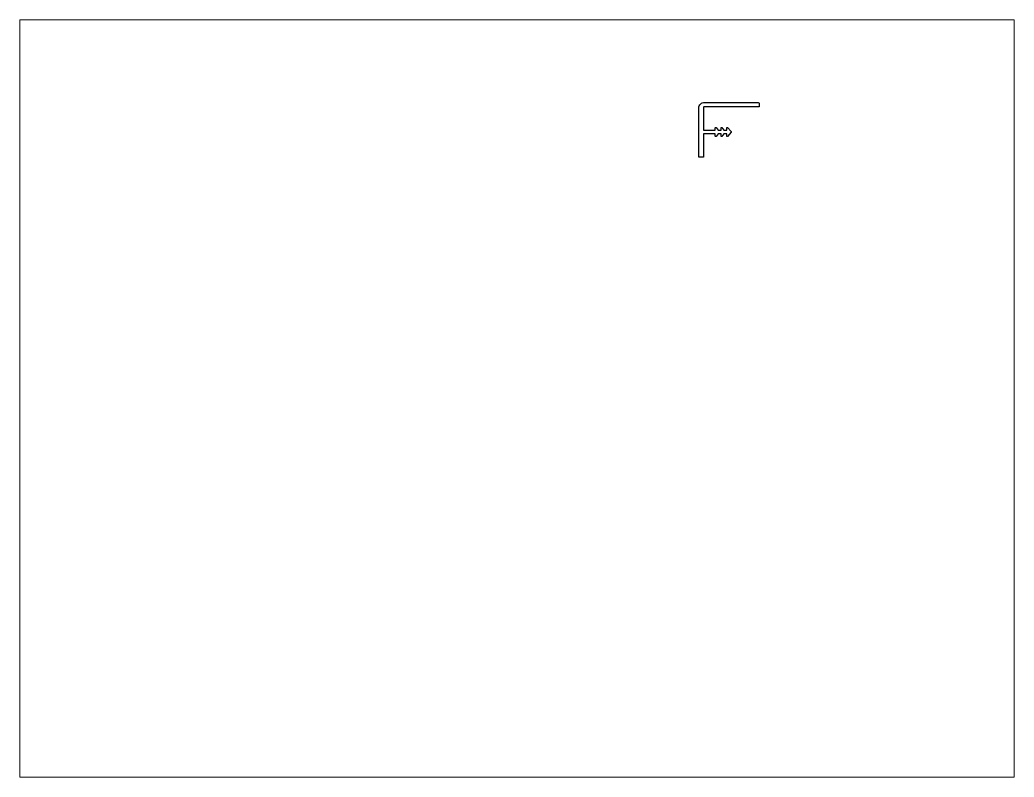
# Paper-space layout 'Layout1' of a CAD drawing. Extents: x 1.05 to 9.45, y 0.8 to 7.2.
# The model-space entities are those that its viewports show. They can reach past a viewport. Long polylines and large blocks are cut down to what shows.
import ezdxf

# ---------------------------------------------------------------- set-up
doc = ezdxf.new("R2010")
doc.units = 0
doc.layers.get('0').update_dxf_attribs({"linetype": 'CONTINUOUS'})

msp = doc.modelspace()

# ---------------------------------------------------------------- linework, layer by layer
msp.add_lwpolyline([(181.76, 225.98, -0.37344), (181.76, 225.78), (180.45, 224.27, -0.668179), (180.19, 224.38), (180.19, 225.23), (179.14, 225.23), (178.4, 224.27, -0.668179), (178.14, 224.38), (178.14, 225.23), (177.09, 225.23), (176.35, 224.27, -0.668179), (176.09, 224.38), (176.09, 225.23), (171.79, 225.23), (171.79, 216.88), (170.19, 216.88), (170.19, 234.48, -0.414214), (172.19, 236.48), (191.29, 236.48, -0.414214), (191.79, 235.98), (191.79, 234.88), (172.09, 234.88, 0.414214), (171.79, 234.58), (171.79, 226.53), (176.09, 226.53), (176.09, 227.38, -0.668179), (176.35, 227.49), (177.09, 226.53), (178.14, 226.53), (178.14, 227.38, -0.668179), (178.4, 227.49), (179.14, 226.53), (180.19, 226.53), (180.19, 227.38, -0.668179), (180.45, 227.49)], format="xyb", close=True)

psp = doc.layouts.get("Layout1")

# ---------------------------------------------------------------- viewports
at = {"layer": '0'}
psp.add_viewport(center=(5.25, 4), size=(8.4, 6.4), view_center_point=(105, 130.3014), view_height=271.519484, dxfattribs=at)

doc.saveas('drawing.dxf')
